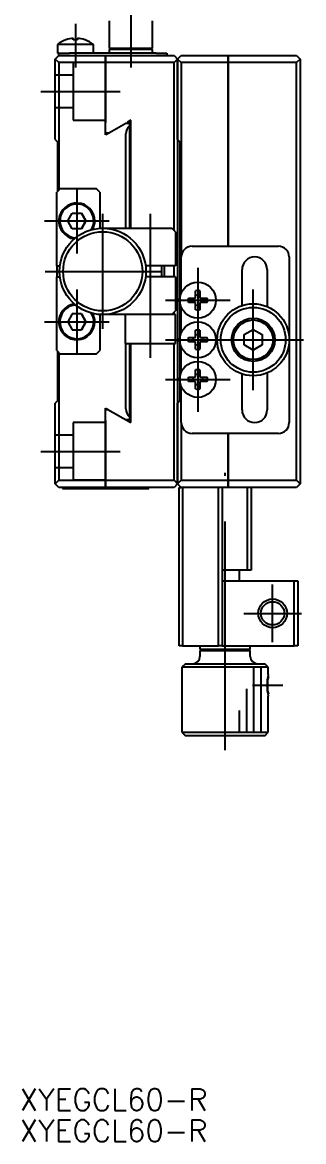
# Model space of a CAD drawing. Extents: x -127 to 232, y -124 to 118.
# Drawn here: x -126.6 to -87.5, y -120.9 to 34.6 of the extents above; entities that cross this region are included whole.
import ezdxf

# ---------------------------------------------------------------- set-up
doc = ezdxf.new("R2010")
doc.units = 0
doc.linetypes.add('CENTER', pattern=[50.8, 31.75, -6.35, 6.35, -6.35])
doc.linetypes.add('DASHED', pattern=[19.05, 12.7, -6.35])
doc.layers.get('0').update_dxf_attribs({"linetype": 'CONTINUOUS'})
doc.layers.add('CENTER', color=1, linetype='CENTER')
doc.styles.get("Standard").update_dxf_attribs({"font": 'txt.shx', "height": 3, "bigfont": 'bigfont.shx'})

# ---------------------------------------------------------------- blocks, each defined once
blk = doc.blocks.new('*U2')
at = {"color": 7, "linetype": 'CONTINUOUS'}
blk.add_text('XYEGCL60-R', height=3, dxfattribs=at).set_placement((-126.98, -116.55))
blk = doc.blocks.new('*U3')
at = {"color": 7, "linetype": 'CONTINUOUS'}
blk.add_text('XYEGCL60-R', height=3, dxfattribs=at).set_placement((-126.98, -120.88))

msp = doc.modelspace()

# ---------------------------------------------------------------- linework, layer by layer
at = {"color": 7, "linetype": 'CONTINUOUS'}
for p, q in [((-114.53, 34.8), (-114.53, 31)), ((-108.53, 31), (-108.53, 34.8)), ((-121.73, 31.52), (-121.73, 30.3)), ((-119.23, 31.52), (-121.73, 31.52)), ((-120.54, 32.17), (-120.58, 32.17)), ((-119.53, 32.17), (-119.53, 32.38)), ((-118.93, 32.17), (-119.53, 32.17)), ((-116.73, 31.52), (-119.23, 31.52)), ((-118.93, 32.38), (-118.93, 32.17)), ((-117.88, 32.17), (-117.91, 32.17)), ((-116.73, 30.3), (-116.73, 31.52)), ((-122.03, 29.5), (-121.53, 30)), ((-121.53, 30.3), (-121.73, 30.3)), ((-121.53, 30.3), (-120.03, 30.3)), ((-121.53, 30), (-121.53, 30.3)), ((-121.53, 30), (-115.03, 30)), ((-108.03, 30.3), (-120.03, 30.3)), ((-115.03, 30), (-105.53, 30)), ((-115.03, 30), (-115.03, 29)), ((-115.03, 29), (-115.03, 30)), ((-114.53, 31), (-108.53, 31)), ((-114.53, 31), (-114.33, 30.8)), ((-108.53, 30.8), (-114.53, 30.8)), ((-114.53, 30.8), (-114.53, 30.3)), ((-108.73, 30.8), (-114.33, 30.8)), ((-108.73, 30.8), (-108.53, 31)), ((-108.53, 30.3), (-108.53, 30.8)), ((-108.03, 30.3), (-106.53, 30.3)), ((-106.53, 30.3), (-106.53, 30)), ((-105.53, 30), (-105.03, 29.5)), ((-105.03, 29.5), (-104.53, 30)), ((-104.53, 30), (-98.03, 30)), ((-98.03, 30), (-88.53, 30)), ((-98.03, 30), (-98.03, 29)), ((-98.03, 29), (-98.03, 30)), ((-88.53, 30), (-88.03, 29.5)), ((-122.03, 18.3), (-122.03, 29.5)), ((-121.53, 29), (-122.03, 29.5)), ((-121.53, 29), (-121.53, 11.3)), ((-115.03, 29), (-121.53, 29)), ((-105.53, 29), (-115.03, 29)), ((-115.03, 20.7), (-115.03, 29)), ((-115.03, 29), (-115.03, 20.7)), ((-105.03, 29.5), (-105.53, 29)), ((-105.53, 5.7), (-105.53, 29)), ((-105.03, 29.5), (-105.03, 18.3)), ((-105.03, 18.3), (-105.03, 29.5)), ((-104.53, 29), (-105.03, 29.5)), ((-104.53, 29), (-104.53, 2)), ((-98.03, 29), (-104.53, 29)), ((-98.03, 3.5), (-98.03, 29)), ((-98.03, 29), (-98.03, 3.5)), ((-88.53, 29), (-98.03, 29)), ((-88.03, 29.5), (-88.53, 29)), ((-88.53, -29), (-88.53, 29)), ((-88.03, 29.5), (-88.03, -29.5)), ((-115.03, 18.98), (-115.03, 20.7)), ((-114.82, 19.1), (-112.22, 20.6)), ((-112.22, 20.6), (-111.73, 20.6)), ((-111.53, 21), (-112.05, 20.7)), ((-111.73, 20.6), (-111.73, 20.22)), ((-111.73, 20.22), (-111.73, 6)), ((-111.53, 6), (-111.53, 21)), ((-114.65, 19.2), (-115.03, 19.2)), ((-114.82, 19.1), (-115.03, 18.98)), ((-112.23, 6), (-112.23, 19.1)), ((-122.03, 18.3), (-121.73, 18)), ((-121.73, 18), (-121.73, 11.1)), ((-105.03, 18.3), (-105.03, -18.3)), ((-105.03, 18.3), (-104.73, 18)), ((-104.73, 18), (-104.73, -4)), ((-121.33, 11.5), (-121.83, 11)), ((-121.83, 0.75), (-121.83, 11)), ((-121.33, 11.5), (-116.33, 11.5)), ((-115.83, 11), (-116.33, 11.5)), ((-115.83, 11), (-115.83, 6)), ((-120.3, 7), (-119.66, 8.1)), ((-119.66, 8.1), (-118.39, 8.1)), ((-117.76, 7), (-118.39, 8.1)), ((-118.39, 8.1), (-117.76, 7)), ((-119.66, 5.9), (-120.3, 7)), ((-118.39, 5.9), (-117.76, 7)), ((-117.76, 7), (-118.39, 5.9)), ((-118.39, 5.9), (-119.66, 5.9)), ((-115.83, 6), (-115.43, 6)), ((-115.43, 6), (-105.83, 6)), ((-105.33, 5.5), (-105.83, 6)), ((-105.33, 5.5), (-105.33, 0.75)), ((-103.03, 3.5), (-91.03, 3.5)), ((-104.53, -3.02), (-104.53, 2)), ((-89.53, 2), (-89.53, -9.5)), ((-121.83, 0.75), (-121.83, -0.75)), ((-121.83, 0.75), (-121.38, 0.75)), ((-109.62, 1.5), (-109.62, 1.5)), ((-105.33, 0.75), (-109.48, 0.75)), ((-106.83, -0.75), (-106.83, 0.75)), ((-105.53, -0.75), (-105.53, 0.75)), ((-96.08, -4.75), (-96.08, 0.25)), ((-92.58, 0.25), (-92.58, -4.9)), ((-121.83, -11), (-121.83, -0.75)), ((-121.83, -0.75), (-121.38, -0.75)), ((-105.33, -0.75), (-109.48, -0.75)), ((-105.33, -0.75), (-105.33, -5.5)), ((-102.53, -3.7), (-102.53, -2.68)), ((-101.93, -2.68), (-101.93, -3.7)), ((-104.73, -4), (-104.73, -9.5)), ((-103.54, -3.7), (-102.53, -3.7)), ((-102.53, -4.3), (-103.54, -4.3)), ((-102.53, -5.32), (-102.53, -4.3)), ((-101.93, -3.7), (-100.91, -3.7)), ((-100.91, -4.3), (-101.93, -4.3)), ((-101.93, -4.3), (-101.93, -5.32)), ((-119.66, -5.9), (-120.3, -7)), ((-118.39, -5.9), (-119.66, -5.9)), ((-118.39, -5.9), (-117.76, -7)), ((-117.76, -7), (-118.39, -5.9)), ((-117.03, -5.78), (-117.03, -5.78)), ((-115.83, -6), (-115.83, -11)), ((-115.43, -6), (-115.83, -6)), ((-105.83, -6), (-115.43, -6)), ((-112.33, -6), (-112.33, -10)), ((-105.83, -6), (-105.33, -5.5)), ((-105.33, -6), (-105.83, -6)), ((-105.53, -6), (-105.53, -5.7)), ((-105.33, -10), (-105.33, -6)), ((-104.53, -8.52), (-104.53, -4.98)), ((-120.3, -7), (-119.66, -8.1)), ((-117.76, -7), (-118.39, -8.1)), ((-118.39, -8.1), (-117.76, -7)), ((-119.66, -8.1), (-118.39, -8.1)), ((-103.54, -9.2), (-102.53, -9.2)), ((-102.53, -9.2), (-102.53, -8.18)), ((-101.93, -8.18), (-101.93, -9.2)), ((-101.93, -9.2), (-100.91, -9.2)), ((-95.78, -8.78), (-94.53, -8.06)), ((-95.78, -10.22), (-95.78, -8.78)), ((-94.53, -8.06), (-93.28, -8.78)), ((-93.28, -8.78), (-93.28, -10.22)), ((-112.33, -10), (-105.33, -10)), ((-112.23, -19.1), (-112.23, -10)), ((-111.73, -10), (-111.73, -20.22)), ((-111.53, -21), (-111.53, -10)), ((-105.53, -29), (-105.53, -10)), ((-104.73, -9.5), (-104.73, -15)), ((-104.53, -14.02), (-104.53, -10.48)), ((-102.53, -9.8), (-103.54, -9.8)), ((-102.53, -10.82), (-102.53, -9.8)), ((-100.91, -9.8), (-101.93, -9.8)), ((-101.93, -9.8), (-101.93, -10.82)), ((-94.53, -10.94), (-95.78, -10.22)), ((-93.28, -10.22), (-94.53, -10.94)), ((-89.53, -9.5), (-89.53, -21)), ((-121.83, -11), (-121.33, -11.5)), ((-121.73, -11.1), (-121.73, -18)), ((-121.53, -11.3), (-121.53, -29)), ((-116.33, -11.5), (-121.33, -11.5)), ((-116.33, -11.5), (-115.83, -11)), ((-102.53, -14.7), (-102.53, -13.68)), ((-101.93, -13.68), (-101.93, -14.7)), ((-104.73, -15), (-104.73, -18)), ((-103.54, -14.7), (-102.53, -14.7)), ((-102.53, -15.3), (-103.54, -15.3)), ((-102.53, -16.32), (-102.53, -15.3)), ((-101.93, -14.7), (-100.91, -14.7)), ((-100.91, -15.3), (-101.93, -15.3)), ((-101.93, -15.3), (-101.93, -16.32)), ((-96.08, -19.25), (-96.08, -14.25)), ((-92.58, -14.1), (-92.58, -19.25)), ((-104.53, -21), (-104.53, -15.98)), ((-121.73, -18), (-122.03, -18.3)), ((-122.03, -29.5), (-122.03, -18.3)), ((-104.73, -18), (-105.03, -18.3)), ((-105.03, -18.3), (-105.03, -29.5)), ((-105.03, -29.5), (-105.03, -18.3)), ((-115.03, -18.98), (-111.53, -21)), ((-115.03, -20.7), (-115.03, -18.98)), ((-115.03, -18.98), (-114.82, -19.1)), ((-115.03, -19.2), (-114.65, -19.2)), ((-115.03, -29), (-115.03, -20.7)), ((-115.03, -20.7), (-115.03, -29)), ((-111.73, -20.6), (-112.22, -20.6)), ((-111.73, -20.22), (-111.73, -20.6)), ((-104.53, -21), (-104.53, -29)), ((-91.03, -22.5), (-103.03, -22.5)), ((-98.03, -22.5), (-98.03, -29)), ((-98.03, -29), (-98.03, -22.5)), ((-122.03, -29.5), (-121.53, -29)), ((-121.53, -30), (-122.03, -29.5)), ((-121.53, -29), (-115.03, -29)), ((-115.03, -29), (-105.53, -29)), ((-115.03, -29), (-115.03, -30)), ((-115.03, -30), (-115.03, -29)), ((-105.53, -29), (-105.03, -29.5)), ((-105.03, -29.5), (-105.53, -30)), ((-105.03, -29.5), (-104.53, -29)), ((-104.53, -30), (-105.03, -29.5)), ((-104.53, -29), (-98.03, -29)), ((-98.03, -29), (-88.53, -29)), ((-98.03, -29), (-98.03, -30)), ((-98.03, -30), (-98.03, -29)), ((-88.53, -29), (-88.03, -29.5)), ((-88.03, -29.5), (-88.53, -30)), ((-115.03, -30), (-121.53, -30)), ((-121.03, -30), (-121.03, -30.15)), ((-121.03, -30.15), (-115.03, -30.15)), ((-105.53, -30), (-115.03, -30)), ((-115.03, -30), (-115.03, -30.15)), ((-115.03, -30), (-115.03, -30.15)), ((-115.03, -30.15), (-109.03, -30.15)), ((-109.03, -30.15), (-109.03, -30)), ((-104.83, -52), (-104.83, -30)), ((-104.83, -30), (-104.53, -30)), ((-98.03, -30), (-104.53, -30)), ((-104.33, -30), (-104.33, -52)), ((-99.33, -52), (-99.33, -30)), ((-98.83, -30), (-98.83, -52)), ((-88.53, -30), (-98.03, -30)), ((-95.33, -41.5), (-95.33, -30)), ((-94.83, -30), (-94.83, -41.5)), ((-95.33, -41.5), (-98.83, -41.5)), ((-96.43, -43), (-96.43, -41.5)), ((-94.83, -41.5), (-95.33, -41.5)), ((-98.83, -43), (-88.83, -43)), ((-88.83, -52), (-88.83, -43)), ((-88.83, -43), (-88.33, -43)), ((-88.33, -43), (-88.33, -52)), ((-104.33, -52), (-104.83, -52)), ((-104.33, -52), (-99.33, -52)), ((-101.93, -52), (-101.93, -52.5)), ((-101.93, -52.5), (-94.93, -52.5)), ((-101.73, -52.5), (-101.93, -52.7)), ((-94.93, -52.7), (-101.93, -52.7)), ((-101.93, -52.7), (-101.93, -53.5)), ((-101.73, -52.5), (-95.13, -52.5)), ((-98.83, -52), (-99.33, -52)), ((-98.83, -52), (-88.83, -52)), ((-94.93, -52.7), (-95.13, -52.5)), ((-94.93, -52.5), (-94.93, -52)), ((-94.93, -53.5), (-94.93, -52.7)), ((-88.33, -52), (-88.83, -52)), ((-103.93, -54.5), (-104.43, -55)), ((-92.43, -55), (-104.43, -55)), ((-104.43, -55), (-104.43, -64)), ((-103.93, -54.5), (-92.93, -54.5)), ((-94.43, -64), (-94.43, -55)), ((-93.43, -64), (-93.43, -55)), ((-92.43, -55), (-92.93, -54.5)), ((-92.43, -56), (-92.43, -55)), ((-95.43, -64), (-95.43, -58)), ((-92.43, -64), (-92.43, -59)), ((-96.43, -64), (-96.43, -61)), ((-104.43, -64), (-98.43, -64)), ((-104.43, -64), (-103.93, -64.5)), ((-98.43, -64.5), (-103.93, -64.5)), ((-98.43, -64), (-92.43, -64)), ((-92.93, -64.5), (-98.43, -64.5)), ((-92.93, -64.5), (-92.43, -64))]:
    msp.add_line(p, q, dxfattribs=at)
at = {"color": 3, "linetype": 'DASHED'}
for p, q in [((-119.53, 29), (-119.53, 21)), ((-115.03, 29), (-119.53, 29)), ((-119.53, 27.25), (-122.03, 27.25)), ((-122.03, 22.75), (-119.53, 22.75)), ((-119.53, 21), (-115.03, 21)), ((-119.53, -21), (-119.53, -29)), ((-115.03, -21), (-119.53, -21)), ((-119.53, -22.75), (-122.03, -22.75)), ((-122.03, -27.25), (-119.53, -27.25)), ((-115.03, -29), (-119.53, -29))]:
    msp.add_line(p, q, dxfattribs=at)
at = {"color": 3, "linetype": 'CONTINUOUS'}
msp.add_line((-107.21, -0.75), (-107.21, 0.75), dxfattribs=at)
at = {"color": 7, "linetype": 'CONTINUOUS'}
for centre, radius in [((-115.43, 0), 6), ((-115.43, 0), 5.5), ((-102.23, -4), 2.5), ((-94.53, -9.5), 5), ((-94.53, -9.5), 4.5), ((-102.23, -9.5), 2.5), ((-94.53, -9.5), 3), ((-94.53, -9.5), 2.75), ((-102.23, -15), 2.5), ((-91.83, -47.5), 1.62)]:
    msp.add_circle(centre, radius, dxfattribs=at)
at = {"color": 3, "linetype": 'CONTINUOUS'}
msp.add_circle((-91.83, -47.5), 2, dxfattribs=at)
at = {"color": 7, "linetype": 'CONTINUOUS'}
for centre, radius, start, end in [((-119.23, 28.4), 4, 109.7246, 128.6822), ((-119.23, 28.4), 3.99, 94.3134, 109.2682), ((-119.23, 28.4), 3.99, 70.7318, 85.6866), ((-119.23, 28.4), 4, 51.3178, 70.2754), ((-110.73, 19.1), 1.5, 131.8103, 180), ((-119.03, 7), 2.5, 0, 262.1409), ((-119.03, 7), 2.35, 328.8985, 265.5337), ((-119.03, 7), 2.5, 332.2913, 0), ((-103.03, 2), 1.5, 90, 180), ((-91.03, 2), 1.5, 0, 90), ((-94.33, 0.25), 1.75, 0, 180), ((-102.23, -4), 1.35, 77.1604, 102.8396), ((-119.03, -7), 2.5, 97.8591, 0), ((-119.03, -7), 2.35, 94.4663, 31.1015), ((-102.23, -4), 1.35, 167.1604, 192.8396), ((-102.23, -4), 0.708, 154.9481, 205.0519), ((-102.23, -4), 0.708, 64.9481, 115.0519), ((-102.23, -4), 0.708, 244.9481, 295.0519), ((-102.23, -4), 0.708, 334.9481, 25.0519), ((-102.23, -4), 1.35, 347.1604, 12.8396), ((-119.03, -7), 2.5, 0, 27.7087), ((-102.23, -4), 1.35, 257.1604, 282.8396), ((-102.23, -9.5), 1.35, 167.1604, 192.8396), ((-102.23, -9.5), 0.708, 154.9481, 205.0519), ((-102.23, -9.5), 1.35, 77.1604, 102.8396), ((-102.23, -9.5), 0.708, 64.9481, 115.0519), ((-102.23, -9.5), 0.708, 334.9481, 25.0519), ((-102.23, -9.5), 1.35, 347.1604, 12.8396), ((-102.23, -9.5), 0.708, 244.9481, 295.0519), ((-102.23, -9.5), 1.35, 257.1604, 282.8396), ((-102.23, -15), 1.35, 77.1604, 102.8396), ((-102.23, -15), 1.35, 167.1604, 192.8396), ((-102.23, -15), 0.708, 154.9481, 205.0519), ((-102.23, -15), 0.708, 64.9481, 115.0519), ((-102.23, -15), 0.708, 334.9481, 25.0519), ((-102.23, -15), 1.35, 347.1604, 12.8396), ((-102.23, -15), 0.708, 244.9481, 295.0519), ((-102.23, -15), 1.35, 257.1604, 282.8396), ((-110.73, -19.1), 1.5, 180, 228.1897), ((-94.33, -19.25), 1.75, 180, 0), ((-103.03, -21), 1.5, 180, 270), ((-91.03, -21), 1.5, 270, 0), ((-102.93, -53.5), 1, 270, 0), ((-93.93, -53.5), 1, 180, 270), ((-86.75, -57.5), 5.81, 167.7746, 192.2254)]:
    msp.add_arc(centre, radius, start, end, dxfattribs=at)
at = {"color": 3, "linetype": 'CONTINUOUS'}
msp.add_arc((-86.62, -57.5), 6, 165.5226, 194.4774, dxfattribs=at)
at = {"layer": 'CENTER', "color": 1, "linetype": 'CENTER'}
for p, q in [((-111.53, 43.8), (-111.53, 28.3)), ((-119.23, 34.38), (-119.23, 28.3)), ((-124.03, 25), (-113.03, 25)), ((-119.03, 11.5), (-119.03, 2.5)), ((-115.43, -8), (-115.43, 8)), ((-108.83, 8), (-108.83, -12)), ((-123.53, 7), (-114.53, 7)), ((-123.43, 0), (-107.43, 0)), ((-102.23, 0.5), (-102.23, -19.5)), ((-119.03, -2.5), (-119.03, -11.5)), ((-94.53, -16.5), (-94.53, -2.5)), ((-106.73, -4), (-97.73, -4)), ((-123.53, -7), (-114.53, -7)), ((-106.73, -9.5), (-87.53, -9.5)), ((-106.73, -15), (-97.73, -15)), ((-124.03, -25), (-113.03, -25)), ((-98.43, -66.5), (-98.43, -28)), ((-91.83, -51.5), (-91.83, -43.5)), ((-95.83, -47.5), (-87.83, -47.5)), ((-94.62, -57.5), (-90.43, -57.5))]:
    msp.add_line(p, q, dxfattribs=at)

# ---------------------------------------------------------------- block references
at = {"color": 7, "linetype": 'CONTINUOUS'}
for name in ['*U2', '*U3']:
    msp.add_blockref(name, (0, 0), dxfattribs=at)

doc.saveas('drawing.dxf')
